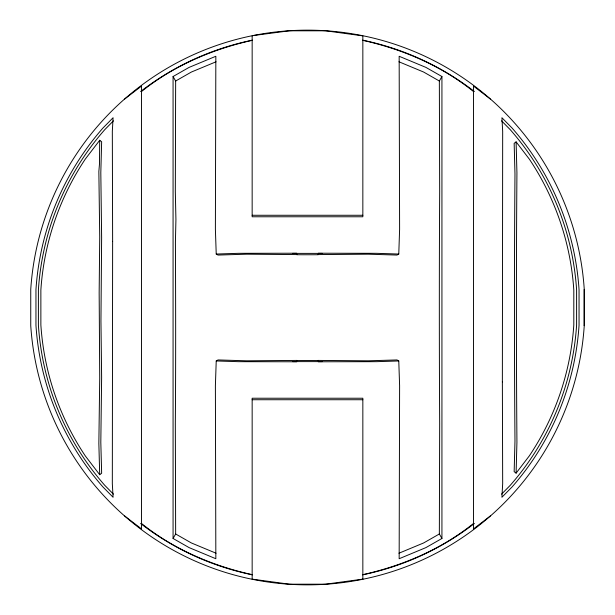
<?xml version="1.0" encoding="UTF-8"?>
<svg xmlns="http://www.w3.org/2000/svg" width="615" height="615" viewBox="0 0 615 615"><rect width="100%" height="100%" fill="white"/><g stroke="black" fill="none" stroke-linecap="round" stroke-linejoin="round"><path stroke-width="0.92" d="M296.976 254.579L246.715 254.187L218.002 255.064L216.226 254.041L215.388 229.226L215.842 56.273L189.089 67.389L173.069 76.529L173.069 538.471L189.089 547.611L215.842 558.727L215.388 385.774L216.226 360.959L218.002 359.936L246.715 360.813L296.976 360.421M318.024 360.421L368.285 360.813L396.998 359.936L398.774 360.959L399.612 385.774L399.158 558.727L425.911 547.611L441.931 538.471L441.931 76.529L425.911 67.389L399.158 56.273L399.612 229.226L398.774 254.041L396.998 255.064L368.285 254.187L318.024 254.579M173.069 76.529L175.652 81.011L175.321 191.58L175.921 219.578L175.413 242.364C175.682 302.718 175.829 363.081 175.321 423.42L175.652 533.989L173.069 538.471M441.931 538.471L439.348 533.989L439.679 423.42C439.218 346.16 439.218 268.84 439.679 191.58L439.348 81.011L441.931 76.529M99.707 140.274L99.476 164.128L98.854 171.5L99.73 236.975L99.161 292.778L99.73 378.025L98.854 443.5L99.707 474.726L101.644 473.243L100.814 442.37L101.629 377.387L100.945 321.038L101.629 237.613L100.814 172.631L101.644 141.758L99.707 140.274L85.324 159.047A267.21 267.21 0 0 0 40.867 290.026L40.867 324.974A267.21 267.21 0 0 0 85.324 455.953L99.707 474.726M516.1 473.143L516.931 442.147C516.239 352.38 516.239 262.62 516.931 172.853L516.1 141.857L514.163 143.341L514.97 173.991C514.286 262.997 514.286 352.003 514.97 441.009L514.163 471.659L516.1 473.143L529.407 455.769A266.879 266.879 0 0 0 573.81 324.958L573.81 290.042A266.879 266.879 0 0 0 529.407 159.231L516.1 141.857M113.468 120.824L104.742 129.688A269.678 269.678 0 0 0 38.399 289.865L38.399 325.135A269.678 269.678 0 0 0 104.742 485.312L113.468 494.176M501.533 494.176L510.258 485.312A269.678 269.678 0 0 0 576.601 325.135L576.601 289.865A269.678 269.678 0 0 0 510.258 129.688L501.533 120.824M124.668 99.023L141.481 86.115L141.481 528.885L124.668 515.977M141.481 91.566C173.484 65.782 212.221 49.277 252.158 40.344M473.519 523.434C441.516 549.218 402.779 565.723 362.842 574.656M490.332 515.977L473.519 528.885L473.519 86.115L490.332 99.023M175.652 81.011L191.38 72.04L216.057 61.784M439.348 533.989L423.62 542.96L398.943 553.216M216.226 254.041L238.474 253.326L296.707 253.219M398.774 360.959L376.526 361.674L318.293 361.781M252.158 215.265L362.842 215.265M252.158 399.735L362.842 399.735M318.293 253.219L376.526 253.326L398.774 254.041M296.707 361.781L238.474 361.674L216.226 360.959M362.842 40.344C402.779 49.277 441.516 65.782 473.519 91.566M252.158 574.656C212.221 565.723 173.484 549.218 141.481 523.434M398.943 61.784L423.62 72.04L439.348 81.011M216.057 553.216L191.38 542.96L175.652 533.989M584.196 289.365L584.196 325.635M474.411 523.48A272.96 272.96 0 0 1 362.589 574.841M252.411 574.841A272.96 272.96 0 0 1 140.589 523.48M140.589 91.52A272.96 272.96 0 0 1 252.411 40.16M362.589 40.16A272.96 272.96 0 0 1 474.411 91.52M322.352 253.38A205.256 0.592 0 0 1 292.663 253.38M292.663 361.62A205.256 0.592 0 0 1 322.352 361.62M318.109 254.725A194.271 18.588 0 0 1 296.891 254.725M297.06 360.567A194.271 18.289 0 0 1 317.94 360.567M112.63 241.349L112.322 483.659L113.083 497.266L102.905 486.926A272.122 272.122 0 0 1 35.954 325.297L35.954 289.703A272.122 272.122 0 0 1 102.905 128.074L113.083 117.734L112.322 131.341L112.63 241.349M502.363 381.854L502.678 483.659L501.917 497.266L512.095 486.926A272.122 272.122 0 0 0 579.046 325.297L579.046 289.703A272.122 272.122 0 0 0 512.095 128.074L501.917 117.734L502.678 131.341L502.363 381.854M253.403 35.532L252.158 35.87L252.158 216.772L362.842 216.772L362.842 35.87L325.635 30.804L289.365 30.804L253.403 35.532M362.842 579.13L325.635 584.196L289.365 584.196L252.158 579.13L252.158 398.228L362.842 398.228L362.842 579.13M584.25 325.643L584.25 289.358A277.342 277.342 0 0 0 307.5 30.158A277.342 277.342 0 0 0 30.75 289.358L30.75 325.643A277.342 277.342 0 0 0 307.5 584.842A277.342 277.342 0 0 0 584.25 325.643"/></g></svg>
